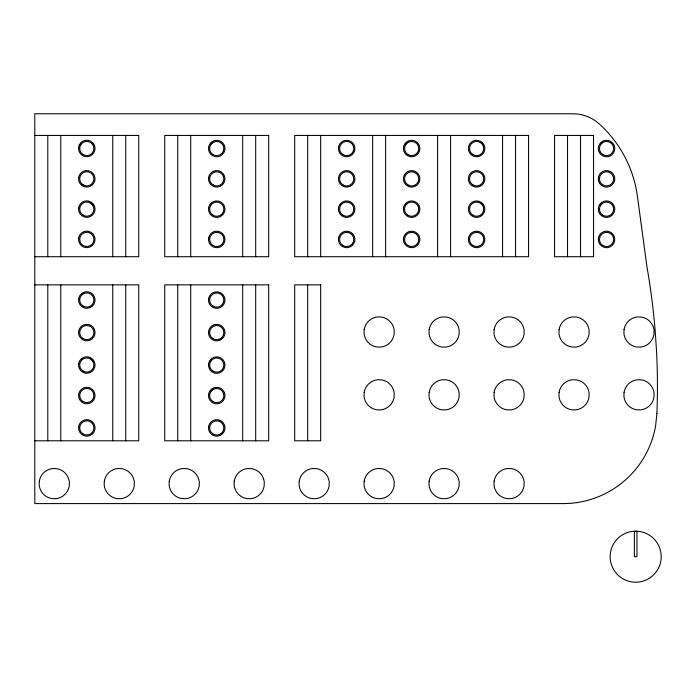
<?xml version="1.0" encoding="UTF-8"?>
<svg xmlns="http://www.w3.org/2000/svg" width="696" height="696" viewBox="0 0 696 696"><rect width="100%" height="100%" fill="white"/><g stroke="black" fill="none" stroke-linecap="round" stroke-linejoin="round"><path stroke-width="1.04" d="M79.744 145.525L81.345 143.011M210.218 144.733L212.959 141.984M210.218 205.372L211.288 203.693M210.218 361.294L211.288 359.615M210.218 391.778L212.967 389.038M340.153 205.372L341.223 203.693M405.124 144.733L407.865 141.984M405.124 205.372L406.194 203.693M600.03 144.733L602.771 141.984M600.03 205.372L601.092 203.693M81.345 294.547L83.859 292.938M81.345 359.571L83.024 358.501M219.623 339.587L222.137 337.986M219.623 434.93L222.137 433.33M34.8 135.442L138.748 135.442L138.748 256.711L34.8 256.711M34.8 284.864L138.748 284.864L138.748 440.794L34.8 440.794M81.345 184.179L83.859 185.78M90.523 202.579L93.273 205.32M90.523 358.501L93.273 361.241M482.015 143.054L483.076 144.733M482.015 203.693L483.076 205.372M92.203 143.011L93.273 144.681M636.953 531.248L636.953 556.687L634.395 556.687L634.395 531.248M580.534 135.442L580.534 256.711M567.544 135.442L567.544 256.711M515.562 135.442L515.562 256.711M502.573 135.442L502.573 256.711M450.599 135.442L450.599 256.711M437.601 135.442L437.601 256.711M385.627 135.442L385.627 256.711M372.638 135.442L372.638 256.711M320.665 135.442L320.665 256.711M307.667 135.442L307.667 256.711M307.667 284.864L307.667 440.794M255.693 135.442L255.693 256.711M255.693 284.864L255.693 440.794M242.695 135.442L242.695 256.711M242.695 284.864L242.695 440.794M190.721 135.442L190.721 256.711M190.721 284.864L190.721 440.794M177.732 135.442L177.732 256.711M177.732 284.864L177.732 440.794M125.759 135.442L125.759 256.711M125.759 284.864L125.759 440.794M112.761 135.442L112.761 256.711M112.761 284.864L112.761 440.794M60.787 135.442L60.787 256.711M60.787 284.864L60.787 440.794M47.798 135.442L47.798 256.711M47.798 284.864L47.798 440.794M78.657 147.239L78.613 149.388A8.239 8.239 0 0 0 85.556 156.635L87.713 156.678A8.239 8.239 0 0 0 94.995 147.578A8.239 8.239 0 0 0 85.895 140.287L83.807 140.809A8.239 8.239 0 0 0 78.657 147.239M78.657 177.558L78.613 179.707A8.239 8.239 0 0 0 85.556 186.946L87.713 186.998A8.239 8.239 0 0 0 94.995 177.898A8.239 8.239 0 0 0 85.895 170.607L83.807 171.12A8.239 8.239 0 0 0 78.657 177.558M78.657 207.878L78.613 210.027A8.239 8.239 0 0 0 85.556 217.265L87.713 217.309A8.239 8.239 0 0 0 94.995 208.217A8.239 8.239 0 0 0 85.895 200.926L83.807 201.44A8.239 8.239 0 0 0 78.657 207.878M78.657 238.145L78.613 240.294A8.239 8.239 0 0 0 85.556 247.532L87.713 247.576A8.239 8.239 0 0 0 94.995 238.484A8.239 8.239 0 0 0 85.895 231.194L83.807 231.707A8.239 8.239 0 0 0 78.657 238.145M78.657 298.775L78.613 300.924A8.239 8.239 0 0 0 85.556 308.163L87.713 308.215A8.239 8.239 0 0 0 94.995 299.115A8.239 8.239 0 0 0 85.895 291.824L83.807 292.337A8.239 8.239 0 0 0 78.657 298.775M78.657 331.313L78.613 333.471A8.239 8.239 0 0 0 85.556 340.709L87.713 340.753A8.239 8.239 0 0 0 94.995 331.653A8.239 8.239 0 0 0 85.895 324.371L83.807 324.884A8.239 8.239 0 0 0 78.657 331.313M78.657 363.799L78.613 365.948A8.239 8.239 0 0 0 85.556 373.195L87.713 373.239A8.239 8.239 0 0 0 94.995 364.139A8.239 8.239 0 0 0 85.895 356.857L83.807 357.37A8.239 8.239 0 0 0 78.657 363.799M78.657 394.284L78.613 396.433A8.239 8.239 0 0 0 85.564 403.68L87.713 403.724A8.239 8.239 0 0 0 94.995 394.623A8.239 8.239 0 0 0 85.895 387.341L83.807 387.855A8.239 8.239 0 0 0 78.657 394.284M78.657 426.657L78.613 428.806A8.239 8.239 0 0 0 85.564 436.053L87.713 436.096A8.239 8.239 0 0 0 94.995 426.996A8.239 8.239 0 0 0 85.904 419.714L83.807 420.227A8.239 8.239 0 0 0 78.657 426.657M208.591 147.291L208.548 149.44A8.239 8.239 0 0 0 215.499 156.678L217.648 156.722A8.239 8.239 0 0 0 224.93 147.622A8.239 8.239 0 0 0 215.83 140.34L213.742 140.853A8.239 8.239 0 0 0 208.591 147.291M208.591 177.611L208.548 179.759A8.239 8.239 0 0 0 215.499 186.998L217.648 187.041A8.239 8.239 0 0 0 224.93 177.941A8.239 8.239 0 0 0 215.83 170.659L213.742 171.172A8.239 8.239 0 0 0 208.591 177.611M208.591 207.93L208.548 210.079A8.239 8.239 0 0 0 215.499 217.317L217.648 217.361A8.239 8.239 0 0 0 224.93 208.261A8.239 8.239 0 0 0 215.83 200.979L213.742 201.492A8.239 8.239 0 0 0 208.591 207.93M208.591 238.197L208.548 240.346A8.239 8.239 0 0 0 215.499 247.585L217.648 247.628A8.239 8.239 0 0 0 224.93 238.528A8.239 8.239 0 0 0 215.83 231.246L213.742 231.759A8.239 8.239 0 0 0 208.591 238.197M208.591 298.828L208.548 300.976A8.239 8.239 0 0 0 215.499 308.215L217.648 308.258A8.239 8.239 0 0 0 224.93 299.158A8.239 8.239 0 0 0 215.83 291.876L213.742 292.39A8.239 8.239 0 0 0 208.591 298.828M208.591 331.366L208.548 333.514A8.239 8.239 0 0 0 215.499 340.753L217.648 340.805A8.239 8.239 0 0 0 224.93 331.705A8.239 8.239 0 0 0 215.83 324.414L213.742 324.936A8.239 8.239 0 0 0 208.591 331.366M208.591 363.851L208.548 366A8.239 8.239 0 0 0 215.499 373.239L217.648 373.282A8.239 8.239 0 0 0 224.93 364.191A8.239 8.239 0 0 0 215.83 356.9L213.742 357.413A8.239 8.239 0 0 0 208.591 363.851M208.591 394.336L208.548 396.485A8.239 8.239 0 0 0 215.499 403.724L217.648 403.767A8.239 8.239 0 0 0 224.939 394.675A8.239 8.239 0 0 0 215.838 387.385L213.75 387.898A8.239 8.239 0 0 0 208.591 394.336M208.6 426.709L208.548 428.858A8.239 8.239 0 0 0 215.499 436.096L217.648 436.14A8.239 8.239 0 0 0 224.939 427.04A8.239 8.239 0 0 0 215.838 419.758L213.75 420.271A8.239 8.239 0 0 0 208.6 426.709M338.526 147.291L338.482 149.44A8.239 8.239 0 0 0 345.433 156.678L347.582 156.722A8.239 8.239 0 0 0 354.864 147.622A8.239 8.239 0 0 0 345.773 140.34L343.676 140.853A8.239 8.239 0 0 0 338.526 147.291M338.526 177.611L338.482 179.759A8.239 8.239 0 0 0 345.433 186.998L347.582 187.041A8.239 8.239 0 0 0 354.864 177.941A8.239 8.239 0 0 0 345.773 170.659L343.676 171.172A8.239 8.239 0 0 0 338.526 177.611M338.526 207.93L338.482 210.079A8.239 8.239 0 0 0 345.433 217.317L347.582 217.361A8.239 8.239 0 0 0 354.864 208.261A8.239 8.239 0 0 0 345.773 200.979L343.676 201.492A8.239 8.239 0 0 0 338.526 207.93M338.526 238.197L338.482 240.346A8.239 8.239 0 0 0 345.433 247.585L347.582 247.628A8.239 8.239 0 0 0 354.864 238.528A8.239 8.239 0 0 0 345.773 231.246L343.676 231.759A8.239 8.239 0 0 0 338.526 238.197M403.497 147.291L403.454 149.44A8.239 8.239 0 0 0 410.405 156.678L412.554 156.722A8.239 8.239 0 0 0 419.836 147.622A8.239 8.239 0 0 0 410.736 140.34L408.648 140.853A8.239 8.239 0 0 0 403.497 147.291M403.497 177.611L403.454 179.759A8.239 8.239 0 0 0 410.405 186.998L412.554 187.041A8.239 8.239 0 0 0 419.836 177.941A8.239 8.239 0 0 0 410.736 170.659L408.648 171.172A8.239 8.239 0 0 0 403.497 177.611M403.497 207.93L403.454 210.079A8.239 8.239 0 0 0 410.405 217.317L412.554 217.361A8.239 8.239 0 0 0 419.836 208.261A8.239 8.239 0 0 0 410.736 200.979L408.648 201.492A8.239 8.239 0 0 0 403.497 207.93M403.497 238.197L403.454 240.346A8.239 8.239 0 0 0 410.405 247.585L412.554 247.628A8.239 8.239 0 0 0 419.836 238.528A8.239 8.239 0 0 0 410.736 231.246L408.648 231.759A8.239 8.239 0 0 0 403.497 238.197M468.469 147.291L468.425 149.44A8.239 8.239 0 0 0 475.368 156.678L477.517 156.722A8.239 8.239 0 0 0 484.808 147.622A8.239 8.239 0 0 0 475.707 140.34L473.619 140.853A8.239 8.239 0 0 0 468.469 147.291M468.469 177.611L468.425 179.759A8.239 8.239 0 0 0 475.368 186.998L477.517 187.041A8.239 8.239 0 0 0 484.808 177.941A8.239 8.239 0 0 0 475.707 170.659L473.619 171.172A8.239 8.239 0 0 0 468.469 177.611M468.469 207.93L468.425 210.079A8.239 8.239 0 0 0 475.368 217.317L477.517 217.361A8.239 8.239 0 0 0 484.808 208.261A8.239 8.239 0 0 0 475.707 200.979L473.619 201.492A8.239 8.239 0 0 0 468.469 207.93M468.469 238.197L468.425 240.346A8.239 8.239 0 0 0 475.368 247.585L477.517 247.628A8.239 8.239 0 0 0 484.808 238.528A8.239 8.239 0 0 0 475.707 231.246L473.619 231.759A8.239 8.239 0 0 0 468.469 238.197M598.403 147.291L598.36 149.44A8.239 8.239 0 0 0 605.303 156.678L607.46 156.722A8.239 8.239 0 0 0 614.742 147.622A8.239 8.239 0 0 0 605.642 140.34L603.554 140.853A8.239 8.239 0 0 0 598.403 147.291M598.403 177.611L598.36 179.759A8.239 8.239 0 0 0 605.303 186.998L607.46 187.041A8.239 8.239 0 0 0 614.742 177.941A8.239 8.239 0 0 0 605.642 170.659L603.554 171.172A8.239 8.239 0 0 0 598.403 177.611M598.403 207.93L598.36 210.079A8.239 8.239 0 0 0 605.303 217.317L607.46 217.361A8.239 8.239 0 0 0 614.742 208.261A8.239 8.239 0 0 0 605.642 200.979L603.554 201.492A8.239 8.239 0 0 0 598.403 207.93M598.403 238.197L598.36 240.346A8.239 8.239 0 0 0 605.303 247.585L607.46 247.628A8.239 8.239 0 0 0 614.742 238.528A8.239 8.239 0 0 0 605.642 231.246L603.554 231.759A8.239 8.239 0 0 0 598.403 238.197M39.333 481.145L39.202 485.103A15.155 15.155 0 0 0 51.826 498.571L55.776 498.701A15.155 15.155 0 0 0 69.243 486.078L69.374 482.128A15.155 15.155 0 0 0 56.759 468.66L52.8 468.53A15.155 15.155 0 0 0 39.333 481.145M104.304 481.145L104.174 485.103A15.155 15.155 0 0 0 116.789 498.571L120.747 498.701A15.155 15.155 0 0 0 134.215 486.078L134.345 482.128A15.155 15.155 0 0 0 121.722 468.66L117.772 468.53A15.155 15.155 0 0 0 104.304 481.145M169.267 481.145L169.137 485.103A15.155 15.155 0 0 0 181.76 498.571L185.719 498.701A15.155 15.155 0 0 0 199.186 486.078L199.317 482.128A15.155 15.155 0 0 0 186.693 468.66L182.735 468.53A15.155 15.155 0 0 0 169.267 481.145M234.239 481.145L234.108 485.103A15.155 15.155 0 0 0 246.732 498.571L250.682 498.701A15.155 15.155 0 0 0 264.149 486.078L264.28 482.128A15.155 15.155 0 0 0 251.665 468.66L247.706 468.53A15.155 15.155 0 0 0 234.239 481.145M299.21 481.145L299.08 485.103A15.155 15.155 0 0 0 311.695 498.571L315.653 498.701A15.155 15.155 0 0 0 329.121 486.078L329.251 482.128A15.155 15.155 0 0 0 316.628 468.66L312.678 468.53A15.155 15.155 0 0 0 299.21 481.145M364.173 329.556L364.043 333.506A15.155 15.155 0 0 0 376.666 346.982L380.616 347.104A15.155 15.155 0 0 0 394.093 334.489L394.214 330.53A15.155 15.155 0 0 0 381.599 317.063L377.641 316.932A15.155 15.155 0 0 0 364.173 329.556M364.173 392.361L364.043 396.311A15.155 15.155 0 0 0 376.666 409.779L380.616 409.909A15.155 15.155 0 0 0 394.093 397.294L394.214 393.336A15.155 15.155 0 0 0 381.599 379.868L377.641 379.738A15.155 15.155 0 0 0 364.173 392.361M364.173 481.145L364.043 485.103A15.155 15.155 0 0 0 376.666 498.571L380.616 498.701A15.155 15.155 0 0 0 394.093 486.078L394.214 482.128A15.155 15.155 0 0 0 381.599 468.66L377.641 468.53A15.155 15.155 0 0 0 364.173 481.145M429.145 329.556L429.014 333.506A15.155 15.155 0 0 0 441.629 346.982L445.588 347.104A15.155 15.155 0 0 0 459.055 334.489L459.186 330.53A15.155 15.155 0 0 0 446.571 317.063L442.613 316.932A15.155 15.155 0 0 0 429.145 329.556M429.145 392.361L429.014 396.311A15.155 15.155 0 0 0 441.629 409.779L445.588 409.909A15.155 15.155 0 0 0 459.055 397.294L459.186 393.336A15.155 15.155 0 0 0 446.571 379.868L442.613 379.738A15.155 15.155 0 0 0 429.145 392.361M429.145 481.145L429.014 485.103A15.155 15.155 0 0 0 441.629 498.571L445.588 498.701A15.155 15.155 0 0 0 459.055 486.078L459.186 482.128A15.155 15.155 0 0 0 446.571 468.66L442.613 468.53A15.155 15.155 0 0 0 429.145 481.145M494.108 329.556L493.986 333.506A15.155 15.155 0 0 0 506.601 346.982L510.56 347.104A15.155 15.155 0 0 0 524.027 334.489L524.158 330.53A15.155 15.155 0 0 0 511.534 317.063L507.575 316.932A15.155 15.155 0 0 0 494.108 329.556M494.108 392.361L493.986 396.311A15.155 15.155 0 0 0 506.601 409.779L510.56 409.909A15.155 15.155 0 0 0 524.027 397.294L524.158 393.336A15.155 15.155 0 0 0 511.534 379.868L507.575 379.738A15.155 15.155 0 0 0 494.108 392.361M494.108 481.145L493.986 485.103A15.155 15.155 0 0 0 506.601 498.571L510.56 498.701A15.155 15.155 0 0 0 524.027 486.078L524.158 482.128A15.155 15.155 0 0 0 511.534 468.66L507.575 468.53A15.155 15.155 0 0 0 494.108 481.145M559.079 329.556L558.949 333.506A15.155 15.155 0 0 0 571.573 346.982L575.522 347.104A15.155 15.155 0 0 0 588.99 334.489L589.12 330.53A15.155 15.155 0 0 0 576.505 317.063L572.547 316.932A15.155 15.155 0 0 0 559.079 329.556M559.079 392.361L558.949 396.311A15.155 15.155 0 0 0 571.573 409.779L575.522 409.909A15.155 15.155 0 0 0 588.99 397.294L589.12 393.336A15.155 15.155 0 0 0 576.505 379.868L572.547 379.738A15.155 15.155 0 0 0 559.079 392.361M624.051 329.556L623.92 333.506A15.155 15.155 0 0 0 636.535 346.982L640.494 347.104A15.155 15.155 0 0 0 653.962 334.489L654.092 330.53A15.155 15.155 0 0 0 641.468 317.063L637.519 316.932A15.155 15.155 0 0 0 624.051 329.556M624.051 392.361L623.92 396.311A15.155 15.155 0 0 0 636.535 409.779L640.494 409.909A15.155 15.155 0 0 0 653.962 397.294L654.092 393.336A15.155 15.155 0 0 0 641.468 379.868L637.519 379.738A15.155 15.155 0 0 0 624.051 392.361M656.911 413.459L655.675 425.387A93.821 93.821 0 0 1 562.89 503.591L34.8 503.591L34.8 113.787L573.556 113.787A39.811 39.811 0 0 1 595.837 121.156L599.543 124.149A119.242 119.242 0 0 1 637.492 196.829L647.028 267.394A686.708 686.708 0 0 1 655.084 329.713L656.502 350.619A686.708 686.708 0 0 1 656.911 413.459M635.674 531.161L632.342 531.379A25.526 25.526 0 0 0 614.142 570.407A25.526 25.526 0 0 0 657.207 570.407A25.526 25.526 0 0 0 639.006 531.379L635.674 531.161M268.682 135.442L164.734 135.442L164.734 256.711L268.682 256.711L268.682 135.442M528.56 135.442L294.678 135.442L294.678 256.711L528.56 256.711L528.56 135.442M593.531 135.442L554.547 135.442L554.547 256.711L593.531 256.711L593.531 135.442M268.682 284.864L164.734 284.864L164.734 440.794L268.682 440.794L268.682 284.864M320.665 284.864L294.678 284.864L294.678 440.794L320.665 440.794L320.665 284.864M602.762 154.538A7.108 7.108 0 0 0 613.646 148.814A7.108 7.108 0 0 0 603.241 142.245A7.108 7.108 0 0 0 602.762 154.538M83.015 401.54A7.108 7.108 0 0 0 93.908 395.806A7.108 7.108 0 0 0 83.503 389.238A7.108 7.108 0 0 0 83.015 401.54M83.015 433.913A7.108 7.108 0 0 0 93.908 428.179A7.108 7.108 0 0 0 83.503 421.611A7.108 7.108 0 0 0 83.015 433.913M212.95 154.538A7.108 7.108 0 0 0 223.842 148.814A7.108 7.108 0 0 0 213.437 142.245A7.108 7.108 0 0 0 212.95 154.538M342.884 245.444A7.108 7.108 0 0 0 353.777 239.72A7.108 7.108 0 0 0 343.372 233.151A7.108 7.108 0 0 0 342.884 245.444M83.015 215.125A7.108 7.108 0 0 0 93.899 209.4A7.108 7.108 0 0 0 83.494 202.832A7.108 7.108 0 0 0 83.015 215.125M212.95 401.583A7.108 7.108 0 0 0 223.842 395.859A7.108 7.108 0 0 0 213.437 389.29A7.108 7.108 0 0 0 212.95 401.583M407.856 154.538A7.108 7.108 0 0 0 418.748 148.814A7.108 7.108 0 0 0 408.334 142.245A7.108 7.108 0 0 0 407.856 154.538M472.819 184.858A7.108 7.108 0 0 0 483.711 179.133A7.108 7.108 0 0 0 473.306 172.564A7.108 7.108 0 0 0 472.819 184.858M407.856 245.444A7.108 7.108 0 0 0 418.748 239.72A7.108 7.108 0 0 0 408.334 233.151A7.108 7.108 0 0 0 407.856 245.444M407.856 184.858A7.108 7.108 0 0 0 418.748 179.133A7.108 7.108 0 0 0 408.334 172.564A7.108 7.108 0 0 0 407.856 184.858M342.884 184.858A7.108 7.108 0 0 0 353.777 179.133A7.108 7.108 0 0 0 343.372 172.564A7.108 7.108 0 0 0 342.884 184.858M83.015 371.055A7.108 7.108 0 0 0 93.899 365.322A7.108 7.108 0 0 0 83.494 358.753A7.108 7.108 0 0 0 83.015 371.055M602.762 245.444A7.108 7.108 0 0 0 613.646 239.72A7.108 7.108 0 0 0 603.241 233.151A7.108 7.108 0 0 0 602.762 245.444M472.819 245.444A7.108 7.108 0 0 0 483.711 239.72A7.108 7.108 0 0 0 473.306 233.151A7.108 7.108 0 0 0 472.819 245.444M83.015 338.569A7.108 7.108 0 0 0 93.899 332.836A7.108 7.108 0 0 0 83.494 326.276A7.108 7.108 0 0 0 83.015 338.569M602.762 215.177A7.108 7.108 0 0 0 613.646 209.452A7.108 7.108 0 0 0 603.241 202.884A7.108 7.108 0 0 0 602.762 215.177M83.015 245.392A7.108 7.108 0 0 0 93.899 239.668A7.108 7.108 0 0 0 83.494 233.099A7.108 7.108 0 0 0 83.015 245.392M212.95 338.621A7.108 7.108 0 0 0 223.842 332.888A7.108 7.108 0 0 0 213.437 326.32A7.108 7.108 0 0 0 212.95 338.621M602.762 184.858A7.108 7.108 0 0 0 613.646 179.133A7.108 7.108 0 0 0 603.241 172.564A7.108 7.108 0 0 0 602.762 184.858M212.95 215.177A7.108 7.108 0 0 0 223.842 209.452A7.108 7.108 0 0 0 213.437 202.884A7.108 7.108 0 0 0 212.95 215.177M83.015 184.814A7.108 7.108 0 0 0 93.899 179.081A7.108 7.108 0 0 0 83.494 172.512A7.108 7.108 0 0 0 83.015 184.814M212.95 433.956A7.108 7.108 0 0 0 223.842 428.231A7.108 7.108 0 0 0 213.437 421.663A7.108 7.108 0 0 0 212.95 433.956M212.95 245.444A7.108 7.108 0 0 0 223.842 239.72A7.108 7.108 0 0 0 213.437 233.151A7.108 7.108 0 0 0 212.95 245.444M342.884 154.538A7.108 7.108 0 0 0 353.777 148.814A7.108 7.108 0 0 0 343.372 142.245A7.108 7.108 0 0 0 342.884 154.538M342.884 215.177A7.108 7.108 0 0 0 353.777 209.452A7.108 7.108 0 0 0 343.372 202.884A7.108 7.108 0 0 0 342.884 215.177M212.95 184.858A7.108 7.108 0 0 0 223.842 179.133A7.108 7.108 0 0 0 213.437 172.564A7.108 7.108 0 0 0 212.95 184.858M472.819 154.538A7.108 7.108 0 0 0 483.711 148.814A7.108 7.108 0 0 0 473.306 142.245A7.108 7.108 0 0 0 472.819 154.538M472.819 215.177A7.108 7.108 0 0 0 483.711 209.452A7.108 7.108 0 0 0 473.306 202.884A7.108 7.108 0 0 0 472.819 215.177M83.015 154.495A7.108 7.108 0 0 0 93.899 148.761A7.108 7.108 0 0 0 83.494 142.193A7.108 7.108 0 0 0 83.015 154.495M212.95 371.099A7.108 7.108 0 0 0 223.842 365.374A7.108 7.108 0 0 0 213.437 358.805A7.108 7.108 0 0 0 212.95 371.099M83.015 306.031A7.108 7.108 0 0 0 93.899 300.298A7.108 7.108 0 0 0 83.494 293.729A7.108 7.108 0 0 0 83.015 306.031M212.95 306.075A7.108 7.108 0 0 0 223.842 300.35A7.108 7.108 0 0 0 213.437 293.782A7.108 7.108 0 0 0 212.95 306.075M407.856 215.177A7.108 7.108 0 0 0 418.748 209.452A7.108 7.108 0 0 0 408.334 202.884A7.108 7.108 0 0 0 407.856 215.177"/></g></svg>
